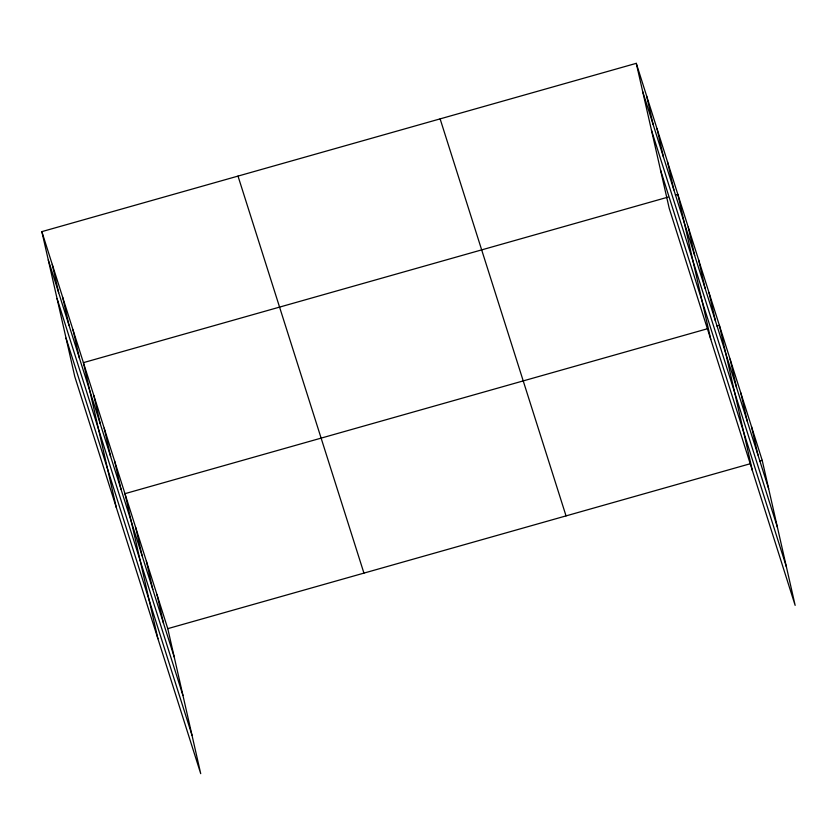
<?xml version="1.0" encoding="UTF-8"?>
<svg xmlns="http://www.w3.org/2000/svg" width="837" height="837" viewBox="0 0 837 837"><rect width="100%" height="100%" fill="white"/><g stroke="black" fill="none" stroke-linecap="round" stroke-linejoin="round"><path stroke-width="1.26" d="M41.85 231.629L167.777 628.65L200.723 773.66L74.796 376.65L41.85 231.629L636.277 63.34L762.204 460.35L795.15 605.371L669.223 208.35L636.277 63.34M668.02 197.124L83.407 362.651L116.353 507.661M675.375 195.042L677.834 194.351L710.78 339.362M707.129 328.836L124.964 493.663L157.911 638.683M716.932 326.064L719.391 325.363L752.337 470.384M167.777 628.65L749.942 463.824M759.755 461.051L762.204 460.35M642.722 91.693L768.648 488.714M651.458 130.195L777.395 527.205M660.477 169.848L786.403 566.869M440.116 118.875L566.042 515.895M238.011 176.094L363.938 573.115M48.295 259.993L174.222 657.014M57.042 298.485L182.968 695.505M66.05 338.148L191.976 735.168M751.5 426.608L757.945 454.972M740.797 392.856L747.242 421.22M730.094 359.115L736.539 387.479M709.002 292.615L715.447 320.979M698.613 259.857L705.057 288.221M688.223 227.109L694.668 255.463M667.445 161.593L673.89 189.957M657.055 128.846L663.5 157.199M646.666 96.088L653.111 124.451M157.074 594.908L163.518 623.262M146.37 561.156L152.815 589.52M135.667 527.415L142.112 555.768M114.575 460.915L121.02 489.268M104.186 428.157L110.63 456.521M93.796 395.399L100.241 423.763M73.018 329.893L79.463 358.257M62.629 297.145L69.073 325.499M52.239 264.387L58.684 292.751"/></g></svg>
